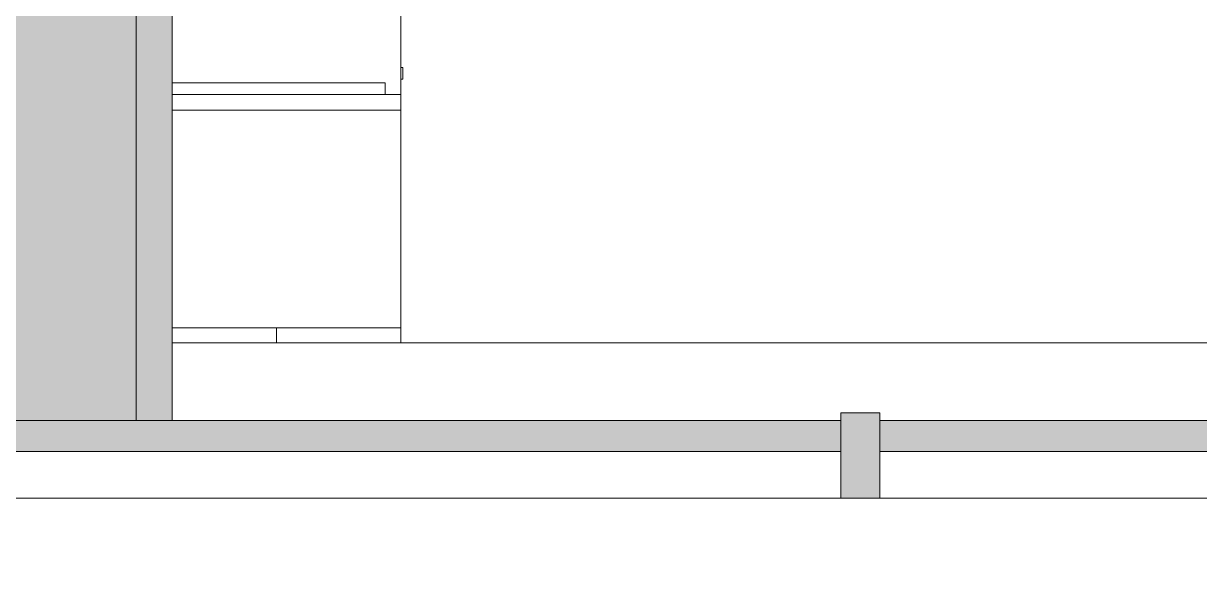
# Model space of a CAD drawing. Header units: inches. Extents: x 385 to 2249, y -1773 to -36.
# Drawn here: x 1937.6 to 2013.3, y -1729.2 to -1694.3 of the extents above; entities that cross this region are included whole.
import ezdxf

# ---------------------------------------------------------------- set-up
doc = ezdxf.new("R2010")
doc.units = ezdxf.units.IN
doc.header["$MEASUREMENT"] = 0
for name, color, linetype, lineweight in [('A-COLS', 52, 'Continuous', 13), ('A-GLAZ-CURT', 52, 'Continuous', 13), ('A-GLAZ-CWMG', 51, 'Continuous', 13), ('A-WALL', 113, 'Continuous', 13), ('I-FURN', 30, 'Continuous', 9), ('I-FURN-PNLS', 30, 'Continuous', 9)]:
    doc.layers.add(name, color=color, linetype=linetype, lineweight=lineweight)

# ---------------------------------------------------------------- blocks, each defined once
blk = doc.blocks.new('System Panel - Glazed 2-5105823-Level 6 POWER _ SIGNAL')
at = {"layer": 'A-GLAZ-CURT', "lineweight": 9}
blk.add_hatch(color=7, dxfattribs=at).paths.add_polyline_path([(28.75, 0.25), (28.75, 2.25), (-28.75, 2.246), (-28.75, 0.25), (-14.331, 0.25)], flags=0)
at = {"layer": 'A-GLAZ-CURT', "color": 8, "lineweight": 20}
for p, q in [((28.75, 2.25), (-28.75, 2.25)), ((-28.75, 2.25), (-28.75, 0.25)), ((28.75, 0.25), (28.75, 2.25)), ((-28.75, 0.25), (28.75, 0.25))]:
    blk.add_line(p, q, dxfattribs=at)
blk = doc.blocks.new('Rectangular Mullion - 2_5_ x 5_ rectangular-5104493-Level 6 POWER _ SIGNAL')
at = {"layer": 'A-GLAZ-CWMG', "lineweight": 9}
blk.add_hatch(color=7, dxfattribs=at).paths.add_polyline_path([(-2.5, 2.75), (0, 2.75), (0, -2.75), (-2.5, -2.75), (-2.5, -0.25)], flags=0)
at = {"layer": 'A-GLAZ-CWMG', "color": 8, "lineweight": 20}
for p, q in [((-2.5, 2.75), (0, 2.75)), ((-2.5, -2.75), (-2.5, 2.75)), ((0, 2.75), (0, -2.75)), ((0, -2.75), (-2.5, -2.75))]:
    blk.add_line(p, q, dxfattribs=at)
blk = doc.blocks.new('Columns 15 - Columns 4-5094592-Level 6 POWER _ SIGNAL')
at = {"layer": 'A-COLS', "color": 8, "lineweight": 20}
for p, q in [((1386.748, -824.836), (1378.584, -849.964)), ((1412.527, -833.212), (1386.748, -824.836)), ((1404.362, -858.34), (1412.527, -833.212)), ((1378.584, -849.964), (1404.362, -858.34))]:
    blk.add_line(p, q, dxfattribs=at)
blk = doc.blocks.new('Walls 73 - Walls 3-5131590-Level 6 POWER _ SIGNAL')
at = {"layer": 'A-WALL', "lineweight": 9}
blk.add_line((54.477, -1194.393), (54.477, -1297.161), dxfattribs=at)
blk = doc.blocks.new('Zira Wksta 11 - Type 2-V31-Level 6 POWER _ SIGNAL')
at = {"layer": 'I-FURN-PNLS'}
for p, q in [((-16, 87.971), (-16, 72)), ((-16, 72), (-16, 87.971)), ((-16, 87), (-16, 87.971)), ((-16, 87.971), (-16, 87)), ((-16, 87.971), (-16, 72)), ((-16, 72), (-16, 87.971)), ((-8, 87), (-8, 87.971)), ((-8, 87.971), (-8, 87)), ((-16, 73), (-16, 87)), ((-16, 87), (-16, 73)), ((-8, 87), (-16, 87)), ((-8, 87), (-16, 87)), ((-16, 72), (-16, 87)), ((-16, 87), (-16, 72)), ((-1.293, 87), (-8, 87)), ((-1.293, 87), (-8, 87)), ((-8, 87), (-1.293, 87)), ((-1.293, 87), (-8, 87)), ((-16, 73), (-1.293, 73)), ((-1.293, 73), (-16, 73)), ((-1.293, 73), (-16, 73)), ((-16, 73), (-16, 72)), ((-16, 72), (-16, 73)), ((-16, 73), (-1.293, 73)), ((-16, 72), (-1.293, 72)), ((-1.293, 72), (-16, 72)), ((-16, 72), (-15, 72)), ((-15, 72), (-16, 72)), ((-16, 72), (-15, 72)), ((-15, 72), (-16, 72)), ((-16, 72), (-1.293, 72)), ((-15, 72), (-16, 72)), ((-16, 36), (-16, 72)), ((-16, 72), (-1.293, 72)), ((-1.293, 72), (-16, 72)), ((-16, 72), (-16, 36)), ((-16, 36), (-16, 72)), ((-16, 72), (-1.293, 72)), ((-15, 72), (-1.293, 72)), ((-1.293, 72), (-15, 72)), ((-15, 72), (-1.293, 72)), ((-1.293, 72), (-15, 72)), ((-1.293, 72), (-15, 72)), ((-1.293, 72), (-15, 72)), ((-15, 72), (-15, 71.25)), ((-15, 71.25), (-15, 72)), ((-15, 72), (-1.293, 72)), ((-15, 71.25), (-1.293, 71.25)), ((-1.293, 71.25), (-15, 71.25)), ((-16, 71), (-16.125, 71)), ((-16.125, 71), (-16.125, 70.89)), ((-16.125, 70.25), (-16.125, 71)), ((-16.125, 70.89), (-16.125, 70.36)), ((-16.125, 70.36), (-16.125, 70.25)), ((-16, 71), (-16, 70.987)), ((-16, 70.89), (-16, 71)), ((-16, 70.987), (-16, 70.95)), ((-16, 70.95), (-16, 70.263)), ((-16, 70.36), (-16, 70.89)), ((-16, 70.263), (-16, 70.36)), ((-16.125, 70.25), (-16, 70.25)), ((-16, 70.263), (-16, 70.25)), ((-16, 70.25), (-16, 70.263))]:
    blk.add_line(p, q, dxfattribs=at)
blk = doc.blocks.new('Rectangular Mullion - 2_5_ x 5_ rectangular-V34-Level 6 POWER _ SIGNAL')
at = {"layer": 'A-GLAZ-CWMG', "lineweight": 9}
blk.add_line((1810.202, -1724.891), (1752.702, -1724.891), dxfattribs=at)
blk = doc.blocks.new('Columns 57 - Columns 4-5528666-Level 6 POWER _ SIGNAL')
at = {"layer": 'A-COLS', "lineweight": 9}
blk.add_hatch(color=7, dxfattribs=at).paths.add_polyline_path([(1406.567, -859.056), (1415.443, -831.738), (1385.261, -821.931), (1376.385, -849.249)], flags=0)
at = {"layer": 'A-COLS', "color": 8, "lineweight": 20}
for p, q in [((1385.261, -821.931), (1376.385, -849.249)), ((1415.443, -831.738), (1385.261, -821.931)), ((1406.567, -859.056), (1415.443, -831.738)), ((1376.385, -849.249), (1406.567, -859.056))]:
    blk.add_line(p, q, dxfattribs=at)

msp = doc.modelspace()

# ---------------------------------------------------------------- block references
at = {"layer": 'A-COLS', "lineweight": 9, "rotation": 18.00000000000044}
for name in ['Columns 57 - Columns 4-5528666-Level 6 POWER _ SIGNAL', 'Columns 15 - Columns 4-5094592-Level 6 POWER _ SIGNAL']:
    msp.add_blockref(name, (343.996, -1337.533), dxfattribs=at)
at = {"layer": 'A-GLAZ-CURT', "lineweight": 9}
for p in [(1961.451, -1722.141), (2021.451, -1722.141)]:
    msp.add_blockref('System Panel - Glazed 2-5105823-Level 6 POWER _ SIGNAL', p, dxfattribs=at)
at = {"layer": 'A-GLAZ-CWMG', "lineweight": 9, "extrusion": (0, 0, -1), "rotation": 180}
msp.add_blockref('Rectangular Mullion - 2_5_ x 5_ rectangular-5104493-Level 6 POWER _ SIGNAL', (-1992.701, -1722.141), dxfattribs=at)
at = {"layer": 'A-GLAZ-CWMG', "lineweight": 9}
for p in [(179.999, 0), (239.999, 0)]:
    msp.add_blockref('Rectangular Mullion - 2_5_ x 5_ rectangular-V34-Level 6 POWER _ SIGNAL', p, dxfattribs=at)
at = {"layer": 'A-WALL', "lineweight": 9, "rotation": 270.0000000000001}
msp.add_blockref('Walls 73 - Walls 3-5131590-Level 6 POWER _ SIGNAL', (3244.344, -1660.413), dxfattribs=at)
at = {"layer": 'I-FURN', "rotation": 180}
msp.add_blockref('Zira Wksta 11 - Type 2-V31-Level 6 POWER _ SIGNAL', (1945.891, -1626.92), dxfattribs=at)

doc.saveas('drawing.dxf')
